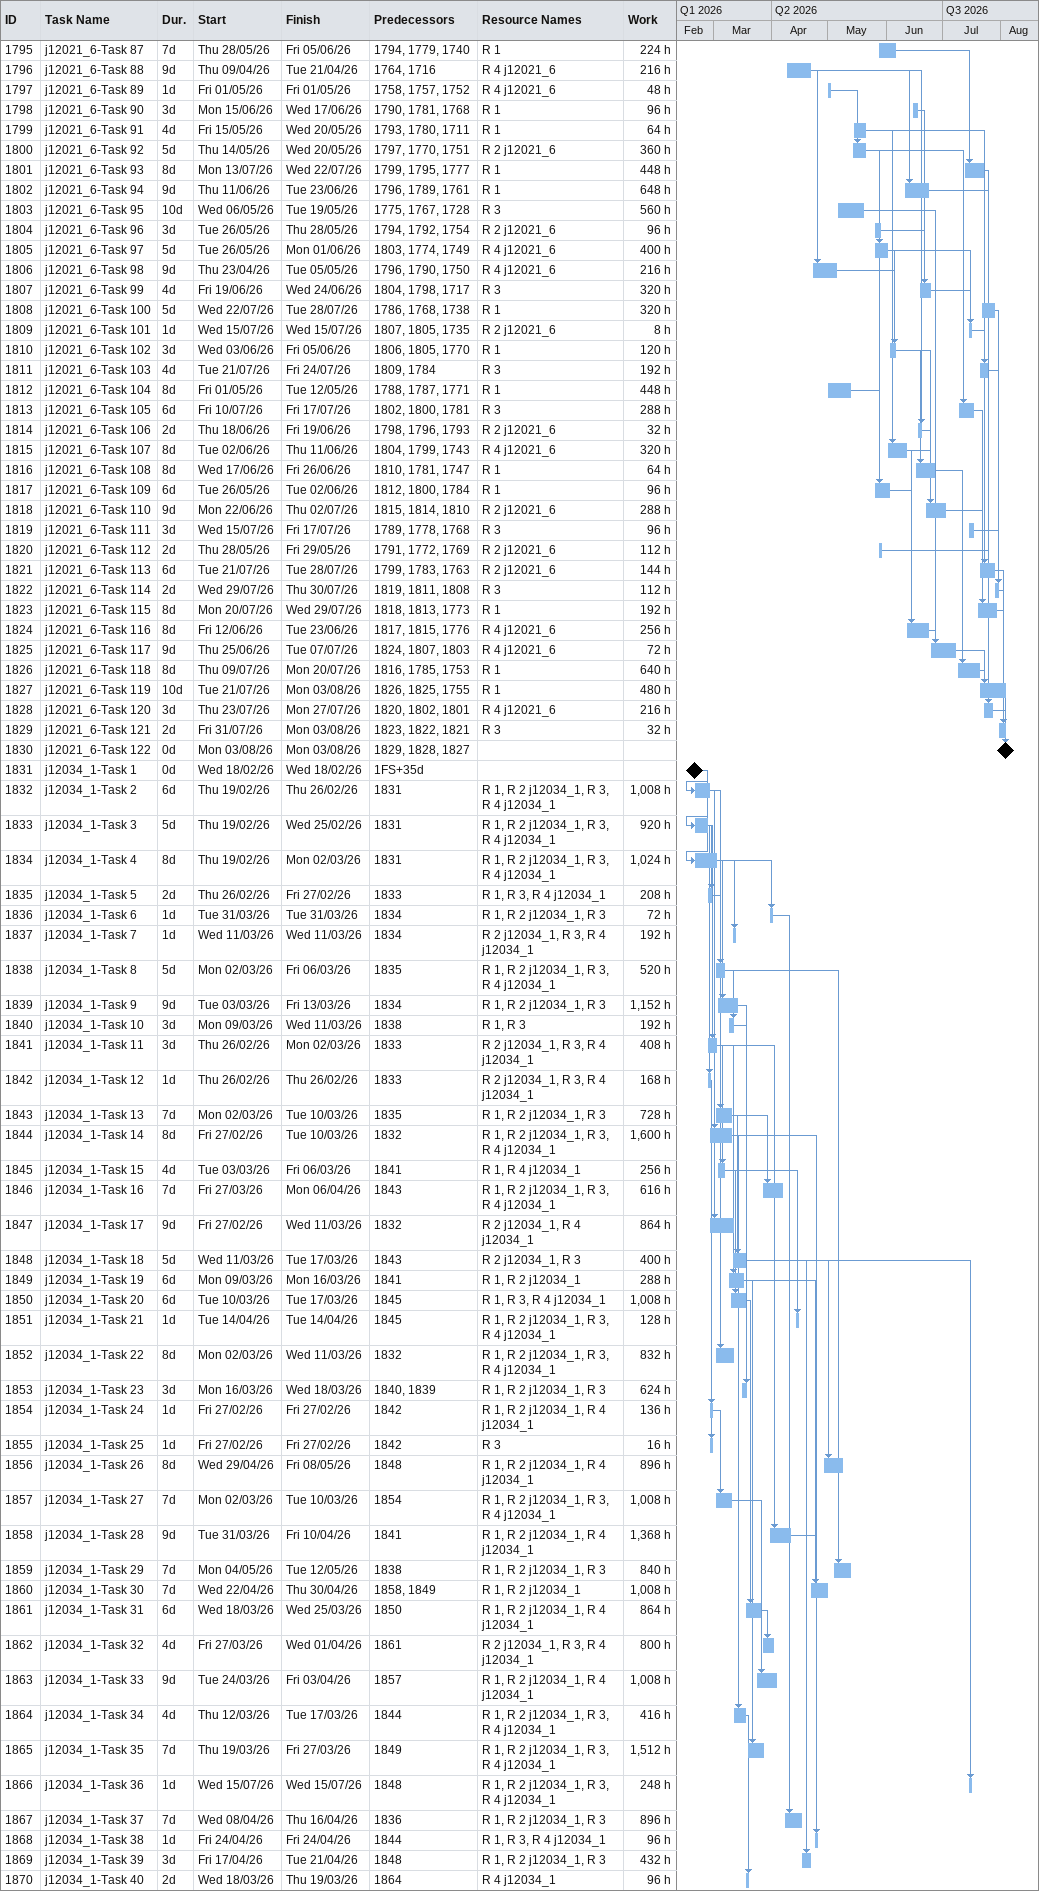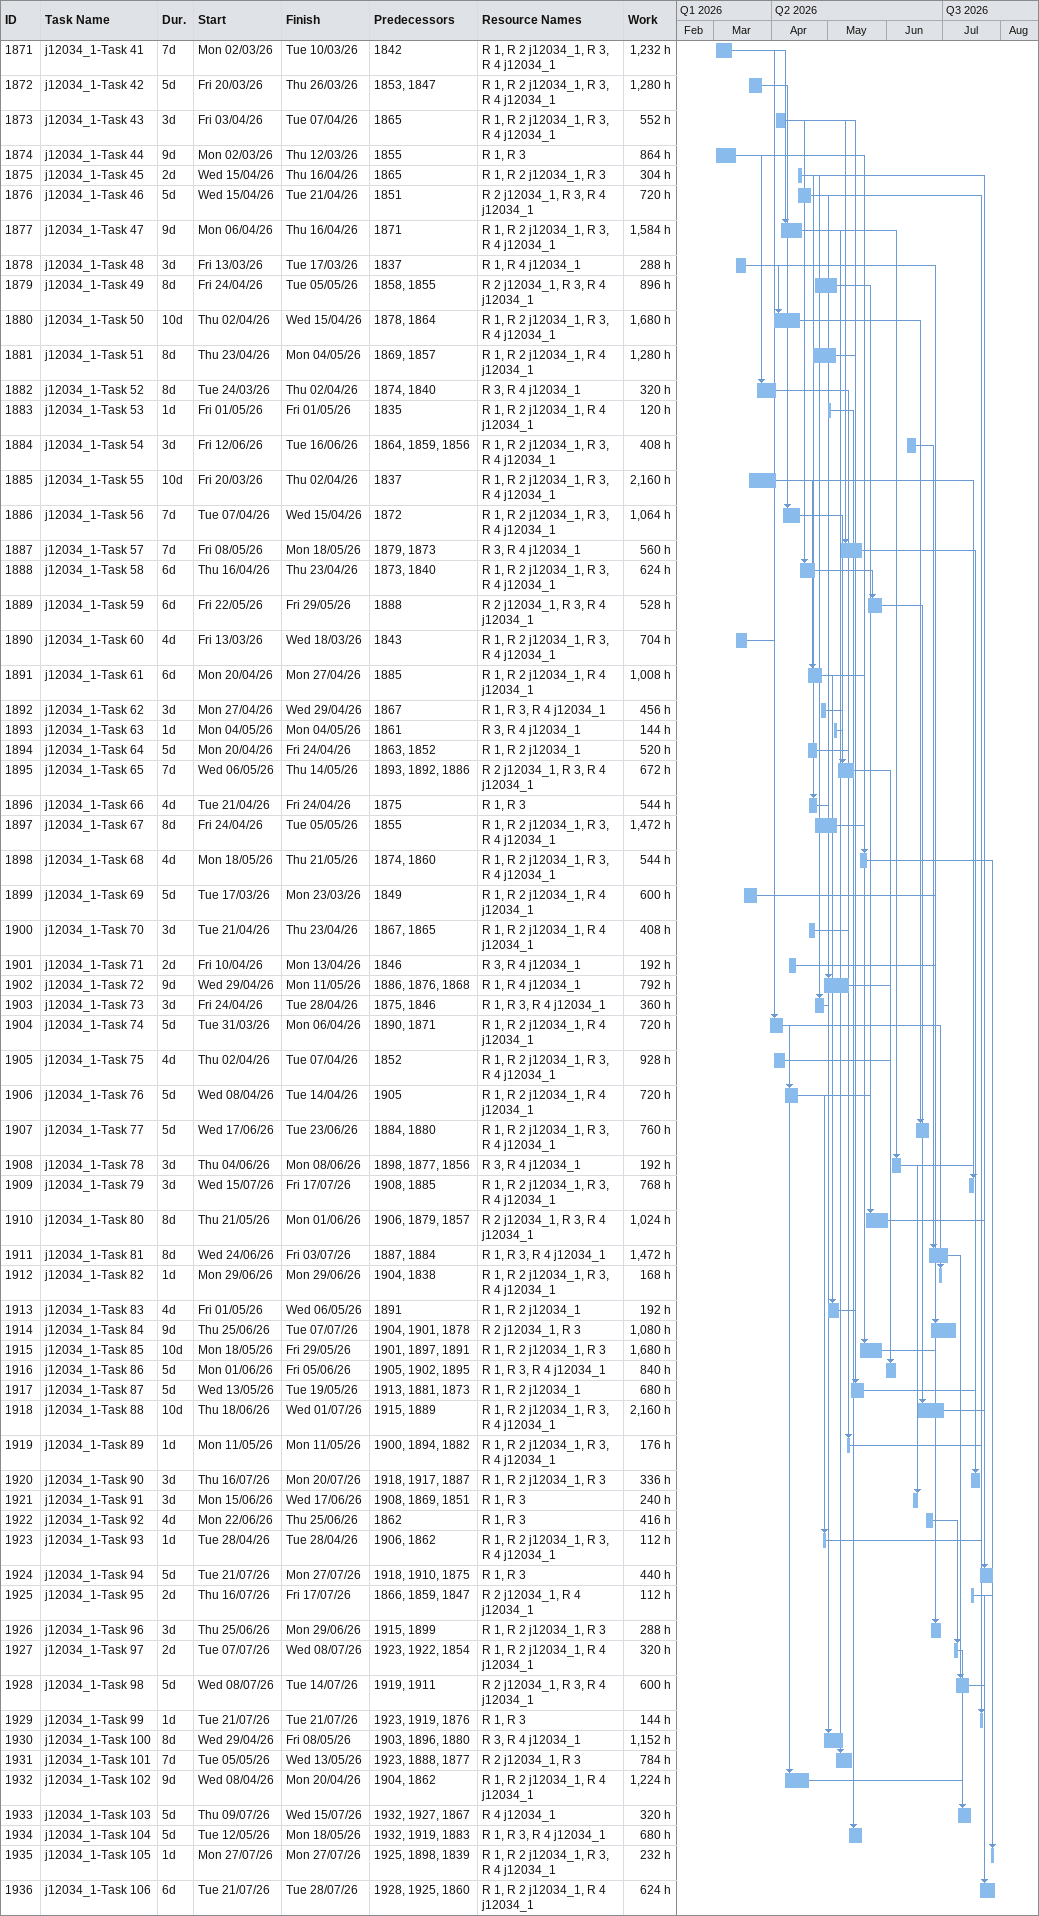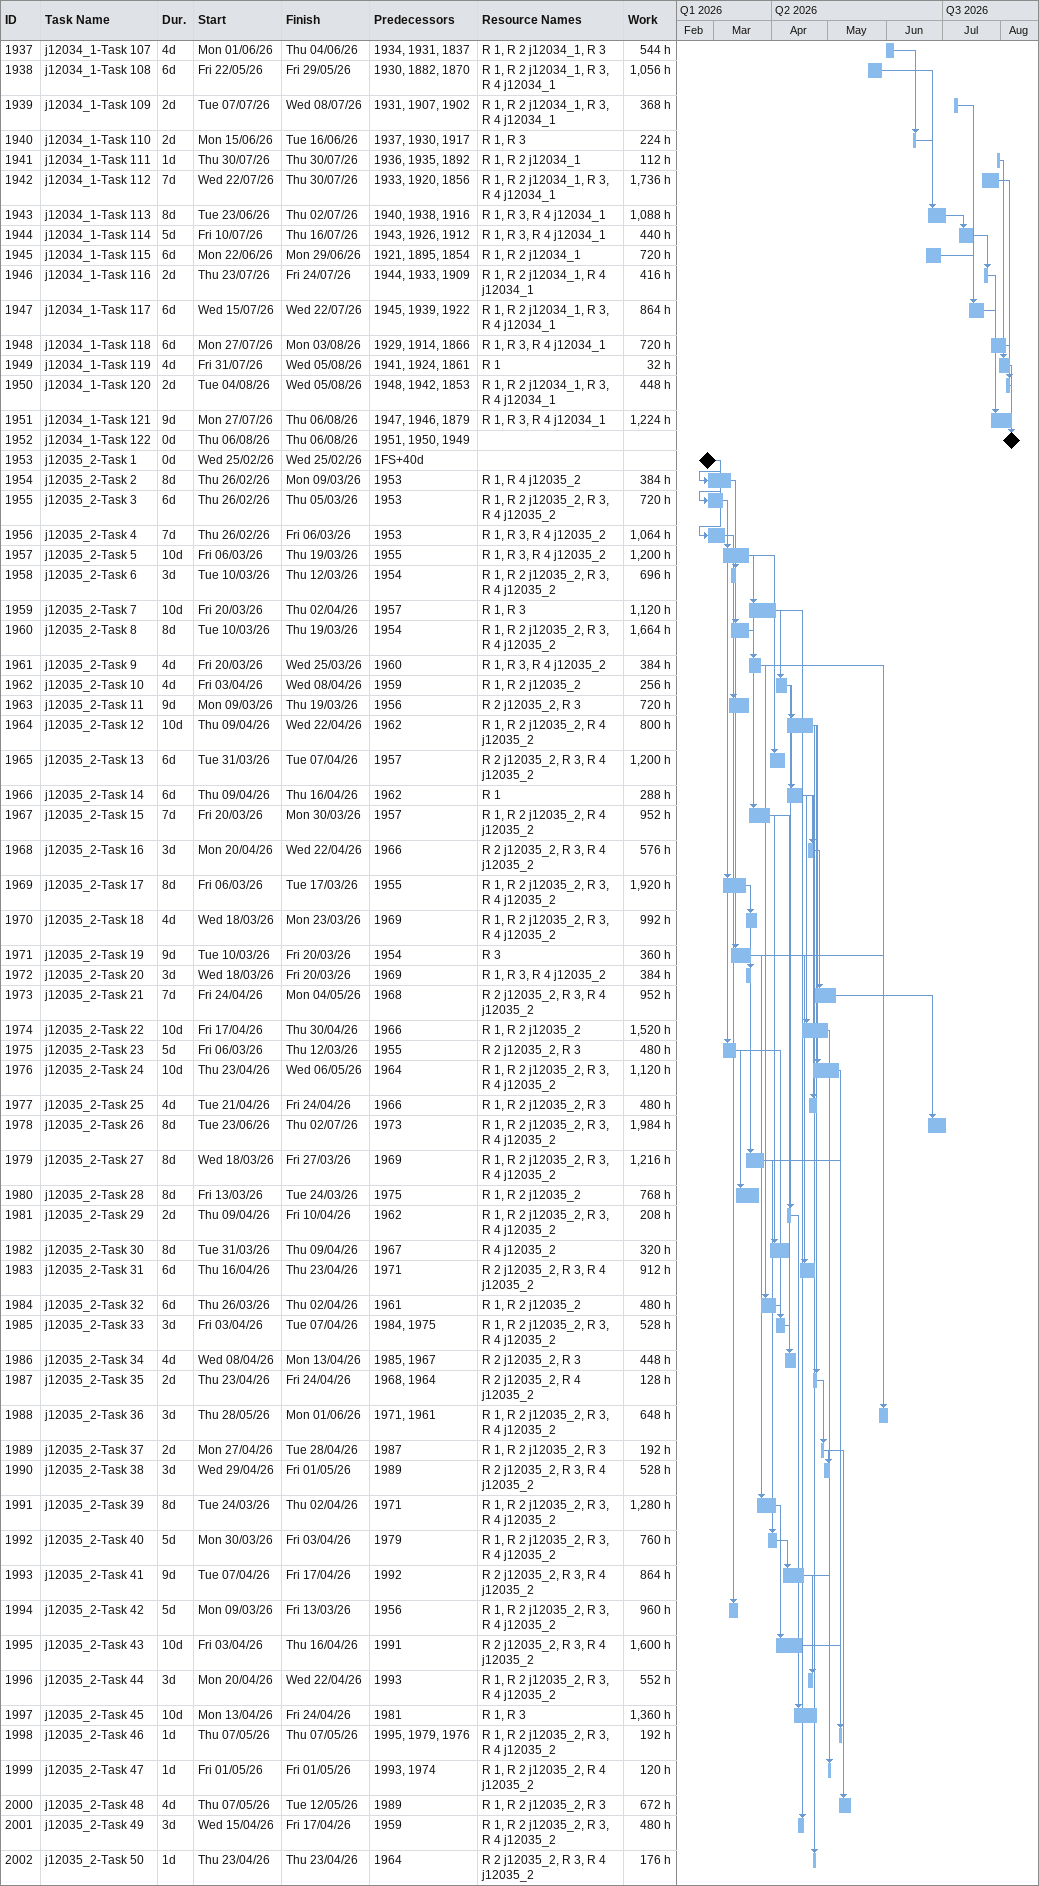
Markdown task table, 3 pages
| ID | Task | Duration | Start | Finish | Predecessors | Resources | Work (h) |
|---|---|---|---|---|---|---|---|
| 1795 | j12021_6-Task 87 | 7d | 2026-05-28 | 2026-06-05 | 1794, 1779, 1740 | R 1 | 224 |
| 1796 | j12021_6-Task 88 | 9d | 2026-04-09 | 2026-04-21 | 1764, 1716 | R 4 j12021_6 | 216 |
| 1797 | j12021_6-Task 89 | 1d | 2026-05-01 | 2026-05-01 | 1758, 1757, 1752 | R 4 j12021_6 | 48 |
| 1798 | j12021_6-Task 90 | 3d | 2026-06-15 | 2026-06-17 | 1790, 1781, 1768 | R 1 | 96 |
| 1799 | j12021_6-Task 91 | 4d | 2026-05-15 | 2026-05-20 | 1793, 1780, 1711 | R 1 | 64 |
| 1800 | j12021_6-Task 92 | 5d | 2026-05-14 | 2026-05-20 | 1797, 1770, 1751 | R 2 j12021_6 | 360 |
| 1801 | j12021_6-Task 93 | 8d | 2026-07-13 | 2026-07-22 | 1799, 1795, 1777 | R 1 | 448 |
| 1802 | j12021_6-Task 94 | 9d | 2026-06-11 | 2026-06-23 | 1796, 1789, 1761 | R 1 | 648 |
| 1803 | j12021_6-Task 95 | 10d | 2026-05-06 | 2026-05-19 | 1775, 1767, 1728 | R 3 | 560 |
| 1804 | j12021_6-Task 96 | 3d | 2026-05-26 | 2026-05-28 | 1794, 1792, 1754 | R 2 j12021_6 | 96 |
| 1805 | j12021_6-Task 97 | 5d | 2026-05-26 | 2026-06-01 | 1803, 1774, 1749 | R 4 j12021_6 | 400 |
| 1806 | j12021_6-Task 98 | 9d | 2026-04-23 | 2026-05-05 | 1796, 1790, 1750 | R 4 j12021_6 | 216 |
| 1807 | j12021_6-Task 99 | 4d | 2026-06-19 | 2026-06-24 | 1804, 1798, 1717 | R 3 | 320 |
| 1808 | j12021_6-Task 100 | 5d | 2026-07-22 | 2026-07-28 | 1786, 1768, 1738 | R 1 | 320 |
| 1809 | j12021_6-Task 101 | 1d | 2026-07-15 | 2026-07-15 | 1807, 1805, 1735 | R 2 j12021_6 | 8 |
| 1810 | j12021_6-Task 102 | 3d | 2026-06-03 | 2026-06-05 | 1806, 1805, 1770 | R 1 | 120 |
| 1811 | j12021_6-Task 103 | 4d | 2026-07-21 | 2026-07-24 | 1809, 1784 | R 3 | 192 |
| 1812 | j12021_6-Task 104 | 8d | 2026-05-01 | 2026-05-12 | 1788, 1787, 1771 | R 1 | 448 |
| 1813 | j12021_6-Task 105 | 6d | 2026-07-10 | 2026-07-17 | 1802, 1800, 1781 | R 3 | 288 |
| 1814 | j12021_6-Task 106 | 2d | 2026-06-18 | 2026-06-19 | 1798, 1796, 1793 | R 2 j12021_6 | 32 |
| 1815 | j12021_6-Task 107 | 8d | 2026-06-02 | 2026-06-11 | 1804, 1799, 1743 | R 4 j12021_6 | 320 |
| 1816 | j12021_6-Task 108 | 8d | 2026-06-17 | 2026-06-26 | 1810, 1781, 1747 | R 1 | 64 |
| 1817 | j12021_6-Task 109 | 6d | 2026-05-26 | 2026-06-02 | 1812, 1800, 1784 | R 1 | 96 |
| 1818 | j12021_6-Task 110 | 9d | 2026-06-22 | 2026-07-02 | 1815, 1814, 1810 | R 2 j12021_6 | 288 |
| 1819 | j12021_6-Task 111 | 3d | 2026-07-15 | 2026-07-17 | 1789, 1778, 1768 | R 3 | 96 |
| 1820 | j12021_6-Task 112 | 2d | 2026-05-28 | 2026-05-29 | 1791, 1772, 1769 | R 2 j12021_6 | 112 |
| 1821 | j12021_6-Task 113 | 6d | 2026-07-21 | 2026-07-28 | 1799, 1783, 1763 | R 2 j12021_6 | 144 |
| 1822 | j12021_6-Task 114 | 2d | 2026-07-29 | 2026-07-30 | 1819, 1811, 1808 | R 3 | 112 |
| 1823 | j12021_6-Task 115 | 8d | 2026-07-20 | 2026-07-29 | 1818, 1813, 1773 | R 1 | 192 |
| 1824 | j12021_6-Task 116 | 8d | 2026-06-12 | 2026-06-23 | 1817, 1815, 1776 | R 4 j12021_6 | 256 |
| 1825 | j12021_6-Task 117 | 9d | 2026-06-25 | 2026-07-07 | 1824, 1807, 1803 | R 4 j12021_6 | 72 |
| 1826 | j12021_6-Task 118 | 8d | 2026-07-09 | 2026-07-20 | 1816, 1785, 1753 | R 1 | 640 |
| 1827 | j12021_6-Task 119 | 10d | 2026-07-21 | 2026-08-03 | 1826, 1825, 1755 | R 1 | 480 |
| 1828 | j12021_6-Task 120 | 3d | 2026-07-23 | 2026-07-27 | 1820, 1802, 1801 | R 4 j12021_6 | 216 |
| 1829 | j12021_6-Task 121 | 2d | 2026-07-31 | 2026-08-03 | 1823, 1822, 1821 | R 3 | 32 |
| 1830 | j12021_6-Task 122 | 0d | 2026-08-03 | 2026-08-03 | 1829, 1828, 1827 |  |  |
| 1831 | j12034_1-Task 1 | 0d | 2026-02-18 | 2026-02-18 | 1FS+35d |  |  |
| 1832 | j12034_1-Task 2 | 6d | 2026-02-19 | 2026-02-26 | 1831 | R 1, R 2 j12034_1, R 3, R 4 j12034_1 | 1008 |
| 1833 | j12034_1-Task 3 | 5d | 2026-02-19 | 2026-02-25 | 1831 | R 1, R 2 j12034_1, R 3, R 4 j12034_1 | 920 |
| 1834 | j12034_1-Task 4 | 8d | 2026-02-19 | 2026-03-02 | 1831 | R 1, R 2 j12034_1, R 3, R 4 j12034_1 | 1024 |
| 1835 | j12034_1-Task 5 | 2d | 2026-02-26 | 2026-02-27 | 1833 | R 1, R 3, R 4 j12034_1 | 208 |
| 1836 | j12034_1-Task 6 | 1d | 2026-03-31 | 2026-03-31 | 1834 | R 1, R 2 j12034_1, R 3 | 72 |
| 1837 | j12034_1-Task 7 | 1d | 2026-03-11 | 2026-03-11 | 1834 | R 2 j12034_1, R 3, R 4 j12034_1 | 192 |
| 1838 | j12034_1-Task 8 | 5d | 2026-03-02 | 2026-03-06 | 1835 | R 1, R 2 j12034_1, R 3, R 4 j12034_1 | 520 |
| 1839 | j12034_1-Task 9 | 9d | 2026-03-03 | 2026-03-13 | 1834 | R 1, R 2 j12034_1, R 3 | 1152 |
| 1840 | j12034_1-Task 10 | 3d | 2026-03-09 | 2026-03-11 | 1838 | R 1, R 3 | 192 |
| 1841 | j12034_1-Task 11 | 3d | 2026-02-26 | 2026-03-02 | 1833 | R 2 j12034_1, R 3, R 4 j12034_1 | 408 |
| 1842 | j12034_1-Task 12 | 1d | 2026-02-26 | 2026-02-26 | 1833 | R 2 j12034_1, R 3, R 4 j12034_1 | 168 |
| 1843 | j12034_1-Task 13 | 7d | 2026-03-02 | 2026-03-10 | 1835 | R 1, R 2 j12034_1, R 3 | 728 |
| 1844 | j12034_1-Task 14 | 8d | 2026-02-27 | 2026-03-10 | 1832 | R 1, R 2 j12034_1, R 3, R 4 j12034_1 | 1600 |
| 1845 | j12034_1-Task 15 | 4d | 2026-03-03 | 2026-03-06 | 1841 | R 1, R 4 j12034_1 | 256 |
| 1846 | j12034_1-Task 16 | 7d | 2026-03-27 | 2026-04-06 | 1843 | R 1, R 2 j12034_1, R 3, R 4 j12034_1 | 616 |
| 1847 | j12034_1-Task 17 | 9d | 2026-02-27 | 2026-03-11 | 1832 | R 2 j12034_1, R 4 j12034_1 | 864 |
| 1848 | j12034_1-Task 18 | 5d | 2026-03-11 | 2026-03-17 | 1843 | R 2 j12034_1, R 3 | 400 |
| 1849 | j12034_1-Task 19 | 6d | 2026-03-09 | 2026-03-16 | 1841 | R 1, R 2 j12034_1 | 288 |
| 1850 | j12034_1-Task 20 | 6d | 2026-03-10 | 2026-03-17 | 1845 | R 1, R 3, R 4 j12034_1 | 1008 |
| 1851 | j12034_1-Task 21 | 1d | 2026-04-14 | 2026-04-14 | 1845 | R 1, R 2 j12034_1, R 3, R 4 j12034_1 | 128 |
| 1852 | j12034_1-Task 22 | 8d | 2026-03-02 | 2026-03-11 | 1832 | R 1, R 2 j12034_1, R 3, R 4 j12034_1 | 832 |
| 1853 | j12034_1-Task 23 | 3d | 2026-03-16 | 2026-03-18 | 1840, 1839 | R 1, R 2 j12034_1, R 3 | 624 |
| 1854 | j12034_1-Task 24 | 1d | 2026-02-27 | 2026-02-27 | 1842 | R 1, R 2 j12034_1, R 4 j12034_1 | 136 |
| 1855 | j12034_1-Task 25 | 1d | 2026-02-27 | 2026-02-27 | 1842 | R 3 | 16 |
| 1856 | j12034_1-Task 26 | 8d | 2026-04-29 | 2026-05-08 | 1848 | R 1, R 2 j12034_1, R 4 j12034_1 | 896 |
| 1857 | j12034_1-Task 27 | 7d | 2026-03-02 | 2026-03-10 | 1854 | R 1, R 2 j12034_1, R 3, R 4 j12034_1 | 1008 |
| 1858 | j12034_1-Task 28 | 9d | 2026-03-31 | 2026-04-10 | 1841 | R 1, R 2 j12034_1, R 4 j12034_1 | 1368 |
| 1859 | j12034_1-Task 29 | 7d | 2026-05-04 | 2026-05-12 | 1838 | R 1, R 2 j12034_1, R 3 | 840 |
| 1860 | j12034_1-Task 30 | 7d | 2026-04-22 | 2026-04-30 | 1858, 1849 | R 1, R 2 j12034_1 | 1008 |
| 1861 | j12034_1-Task 31 | 6d | 2026-03-18 | 2026-03-25 | 1850 | R 1, R 2 j12034_1, R 4 j12034_1 | 864 |
| 1862 | j12034_1-Task 32 | 4d | 2026-03-27 | 2026-04-01 | 1861 | R 2 j12034_1, R 3, R 4 j12034_1 | 800 |
| 1863 | j12034_1-Task 33 | 9d | 2026-03-24 | 2026-04-03 | 1857 | R 1, R 2 j12034_1, R 4 j12034_1 | 1008 |
| 1864 | j12034_1-Task 34 | 4d | 2026-03-12 | 2026-03-17 | 1844 | R 1, R 2 j12034_1, R 3, R 4 j12034_1 | 416 |
| 1865 | j12034_1-Task 35 | 7d | 2026-03-19 | 2026-03-27 | 1849 | R 1, R 2 j12034_1, R 3, R 4 j12034_1 | 1512 |
| 1866 | j12034_1-Task 36 | 1d | 2026-07-15 | 2026-07-15 | 1848 | R 1, R 2 j12034_1, R 3, R 4 j12034_1 | 248 |
| 1867 | j12034_1-Task 37 | 7d | 2026-04-08 | 2026-04-16 | 1836 | R 1, R 2 j12034_1, R 3 | 896 |
| 1868 | j12034_1-Task 38 | 1d | 2026-04-24 | 2026-04-24 | 1844 | R 1, R 3, R 4 j12034_1 | 96 |
| 1869 | j12034_1-Task 39 | 3d | 2026-04-17 | 2026-04-21 | 1848 | R 1, R 2 j12034_1, R 3 | 432 |
| 1870 | j12034_1-Task 40 | 2d | 2026-03-18 | 2026-03-19 | 1864 | R 4 j12034_1 | 96 |
| 1871 | j12034_1-Task 41 | 7d | 2026-03-02 | 2026-03-10 | 1842 | R 1, R 2 j12034_1, R 3, R 4 j12034_1 | 1232 |
| 1872 | j12034_1-Task 42 | 5d | 2026-03-20 | 2026-03-26 | 1853, 1847 | R 1, R 2 j12034_1, R 3, R 4 j12034_1 | 1280 |
| 1873 | j12034_1-Task 43 | 3d | 2026-04-03 | 2026-04-07 | 1865 | R 1, R 2 j12034_1, R 3, R 4 j12034_1 | 552 |
| 1874 | j12034_1-Task 44 | 9d | 2026-03-02 | 2026-03-12 | 1855 | R 1, R 3 | 864 |
| 1875 | j12034_1-Task 45 | 2d | 2026-04-15 | 2026-04-16 | 1865 | R 1, R 2 j12034_1, R 3 | 304 |
| 1876 | j12034_1-Task 46 | 5d | 2026-04-15 | 2026-04-21 | 1851 | R 2 j12034_1, R 3, R 4 j12034_1 | 720 |
| 1877 | j12034_1-Task 47 | 9d | 2026-04-06 | 2026-04-16 | 1871 | R 1, R 2 j12034_1, R 3, R 4 j12034_1 | 1584 |
| 1878 | j12034_1-Task 48 | 3d | 2026-03-13 | 2026-03-17 | 1837 | R 1, R 4 j12034_1 | 288 |
| 1879 | j12034_1-Task 49 | 8d | 2026-04-24 | 2026-05-05 | 1858, 1855 | R 2 j12034_1, R 3, R 4 j12034_1 | 896 |
| 1880 | j12034_1-Task 50 | 10d | 2026-04-02 | 2026-04-15 | 1878, 1864 | R 1, R 2 j12034_1, R 3, R 4 j12034_1 | 1680 |
| 1881 | j12034_1-Task 51 | 8d | 2026-04-23 | 2026-05-04 | 1869, 1857 | R 1, R 2 j12034_1, R 4 j12034_1 | 1280 |
| 1882 | j12034_1-Task 52 | 8d | 2026-03-24 | 2026-04-02 | 1874, 1840 | R 3, R 4 j12034_1 | 320 |
| 1883 | j12034_1-Task 53 | 1d | 2026-05-01 | 2026-05-01 | 1835 | R 1, R 2 j12034_1, R 4 j12034_1 | 120 |
| 1884 | j12034_1-Task 54 | 3d | 2026-06-12 | 2026-06-16 | 1864, 1859, 1856 | R 1, R 2 j12034_1, R 3, R 4 j12034_1 | 408 |
| 1885 | j12034_1-Task 55 | 10d | 2026-03-20 | 2026-04-02 | 1837 | R 1, R 2 j12034_1, R 3, R 4 j12034_1 | 2160 |
| 1886 | j12034_1-Task 56 | 7d | 2026-04-07 | 2026-04-15 | 1872 | R 1, R 2 j12034_1, R 3, R 4 j12034_1 | 1064 |
| 1887 | j12034_1-Task 57 | 7d | 2026-05-08 | 2026-05-18 | 1879, 1873 | R 3, R 4 j12034_1 | 560 |
| 1888 | j12034_1-Task 58 | 6d | 2026-04-16 | 2026-04-23 | 1873, 1840 | R 1, R 2 j12034_1, R 3, R 4 j12034_1 | 624 |
| 1889 | j12034_1-Task 59 | 6d | 2026-05-22 | 2026-05-29 | 1888 | R 2 j12034_1, R 3, R 4 j12034_1 | 528 |
| 1890 | j12034_1-Task 60 | 4d | 2026-03-13 | 2026-03-18 | 1843 | R 1, R 2 j12034_1, R 3, R 4 j12034_1 | 704 |
| 1891 | j12034_1-Task 61 | 6d | 2026-04-20 | 2026-04-27 | 1885 | R 1, R 2 j12034_1, R 4 j12034_1 | 1008 |
| 1892 | j12034_1-Task 62 | 3d | 2026-04-27 | 2026-04-29 | 1867 | R 1, R 3, R 4 j12034_1 | 456 |
| 1893 | j12034_1-Task 63 | 1d | 2026-05-04 | 2026-05-04 | 1861 | R 3, R 4 j12034_1 | 144 |
| 1894 | j12034_1-Task 64 | 5d | 2026-04-20 | 2026-04-24 | 1863, 1852 | R 1, R 2 j12034_1 | 520 |
| 1895 | j12034_1-Task 65 | 7d | 2026-05-06 | 2026-05-14 | 1893, 1892, 1886 | R 2 j12034_1, R 3, R 4 j12034_1 | 672 |
| 1896 | j12034_1-Task 66 | 4d | 2026-04-21 | 2026-04-24 | 1875 | R 1, R 3 | 544 |
| 1897 | j12034_1-Task 67 | 8d | 2026-04-24 | 2026-05-05 | 1855 | R 1, R 2 j12034_1, R 3, R 4 j12034_1 | 1472 |
| 1898 | j12034_1-Task 68 | 4d | 2026-05-18 | 2026-05-21 | 1874, 1860 | R 1, R 2 j12034_1, R 3, R 4 j12034_1 | 544 |
| 1899 | j12034_1-Task 69 | 5d | 2026-03-17 | 2026-03-23 | 1849 | R 1, R 2 j12034_1, R 4 j12034_1 | 600 |
| 1900 | j12034_1-Task 70 | 3d | 2026-04-21 | 2026-04-23 | 1867, 1865 | R 1, R 2 j12034_1, R 4 j12034_1 | 408 |
| 1901 | j12034_1-Task 71 | 2d | 2026-04-10 | 2026-04-13 | 1846 | R 3, R 4 j12034_1 | 192 |
| 1902 | j12034_1-Task 72 | 9d | 2026-04-29 | 2026-05-11 | 1886, 1876, 1868 | R 1, R 4 j12034_1 | 792 |
| 1903 | j12034_1-Task 73 | 3d | 2026-04-24 | 2026-04-28 | 1875, 1846 | R 1, R 3, R 4 j12034_1 | 360 |
| 1904 | j12034_1-Task 74 | 5d | 2026-03-31 | 2026-04-06 | 1890, 1871 | R 1, R 2 j12034_1, R 4 j12034_1 | 720 |
| 1905 | j12034_1-Task 75 | 4d | 2026-04-02 | 2026-04-07 | 1852 | R 1, R 2 j12034_1, R 3, R 4 j12034_1 | 928 |
| 1906 | j12034_1-Task 76 | 5d | 2026-04-08 | 2026-04-14 | 1905 | R 1, R 2 j12034_1, R 4 j12034_1 | 720 |
| 1907 | j12034_1-Task 77 | 5d | 2026-06-17 | 2026-06-23 | 1884, 1880 | R 1, R 2 j12034_1, R 3, R 4 j12034_1 | 760 |
| 1908 | j12034_1-Task 78 | 3d | 2026-06-04 | 2026-06-08 | 1898, 1877, 1856 | R 3, R 4 j12034_1 | 192 |
| 1909 | j12034_1-Task 79 | 3d | 2026-07-15 | 2026-07-17 | 1908, 1885 | R 1, R 2 j12034_1, R 3, R 4 j12034_1 | 768 |
| 1910 | j12034_1-Task 80 | 8d | 2026-05-21 | 2026-06-01 | 1906, 1879, 1857 | R 2 j12034_1, R 3, R 4 j12034_1 | 1024 |
| 1911 | j12034_1-Task 81 | 8d | 2026-06-24 | 2026-07-03 | 1887, 1884 | R 1, R 3, R 4 j12034_1 | 1472 |
| 1912 | j12034_1-Task 82 | 1d | 2026-06-29 | 2026-06-29 | 1904, 1838 | R 1, R 2 j12034_1, R 3, R 4 j12034_1 | 168 |
| 1913 | j12034_1-Task 83 | 4d | 2026-05-01 | 2026-05-06 | 1891 | R 1, R 2 j12034_1 | 192 |
| 1914 | j12034_1-Task 84 | 9d | 2026-06-25 | 2026-07-07 | 1904, 1901, 1878 | R 2 j12034_1, R 3 | 1080 |
| 1915 | j12034_1-Task 85 | 10d | 2026-05-18 | 2026-05-29 | 1901, 1897, 1891 | R 1, R 2 j12034_1, R 3 | 1680 |
| 1916 | j12034_1-Task 86 | 5d | 2026-06-01 | 2026-06-05 | 1905, 1902, 1895 | R 1, R 3, R 4 j12034_1 | 840 |
| 1917 | j12034_1-Task 87 | 5d | 2026-05-13 | 2026-05-19 | 1913, 1881, 1873 | R 1, R 2 j12034_1 | 680 |
| 1918 | j12034_1-Task 88 | 10d | 2026-06-18 | 2026-07-01 | 1915, 1889 | R 1, R 2 j12034_1, R 3, R 4 j12034_1 | 2160 |
| 1919 | j12034_1-Task 89 | 1d | 2026-05-11 | 2026-05-11 | 1900, 1894, 1882 | R 1, R 2 j12034_1, R 3, R 4 j12034_1 | 176 |
| 1920 | j12034_1-Task 90 | 3d | 2026-07-16 | 2026-07-20 | 1918, 1917, 1887 | R 1, R 2 j12034_1, R 3 | 336 |
| 1921 | j12034_1-Task 91 | 3d | 2026-06-15 | 2026-06-17 | 1908, 1869, 1851 | R 1, R 3 | 240 |
| 1922 | j12034_1-Task 92 | 4d | 2026-06-22 | 2026-06-25 | 1862 | R 1, R 3 | 416 |
| 1923 | j12034_1-Task 93 | 1d | 2026-04-28 | 2026-04-28 | 1906, 1862 | R 1, R 2 j12034_1, R 3, R 4 j12034_1 | 112 |
| 1924 | j12034_1-Task 94 | 5d | 2026-07-21 | 2026-07-27 | 1918, 1910, 1875 | R 1, R 3 | 440 |
| 1925 | j12034_1-Task 95 | 2d | 2026-07-16 | 2026-07-17 | 1866, 1859, 1847 | R 2 j12034_1, R 4 j12034_1 | 112 |
| 1926 | j12034_1-Task 96 | 3d | 2026-06-25 | 2026-06-29 | 1915, 1899 | R 1, R 2 j12034_1, R 3 | 288 |
| 1927 | j12034_1-Task 97 | 2d | 2026-07-07 | 2026-07-08 | 1923, 1922, 1854 | R 1, R 2 j12034_1, R 4 j12034_1 | 320 |
| 1928 | j12034_1-Task 98 | 5d | 2026-07-08 | 2026-07-14 | 1919, 1911 | R 2 j12034_1, R 3, R 4 j12034_1 | 600 |
| 1929 | j12034_1-Task 99 | 1d | 2026-07-21 | 2026-07-21 | 1923, 1919, 1876 | R 1, R 3 | 144 |
| 1930 | j12034_1-Task 100 | 8d | 2026-04-29 | 2026-05-08 | 1903, 1896, 1880 | R 3, R 4 j12034_1 | 1152 |
| 1931 | j12034_1-Task 101 | 7d | 2026-05-05 | 2026-05-13 | 1923, 1888, 1877 | R 2 j12034_1, R 3 | 784 |
| 1932 | j12034_1-Task 102 | 9d | 2026-04-08 | 2026-04-20 | 1904, 1862 | R 1, R 2 j12034_1, R 4 j12034_1 | 1224 |
| 1933 | j12034_1-Task 103 | 5d | 2026-07-09 | 2026-07-15 | 1932, 1927, 1867 | R 4 j12034_1 | 320 |
| 1934 | j12034_1-Task 104 | 5d | 2026-05-12 | 2026-05-18 | 1932, 1919, 1883 | R 1, R 3, R 4 j12034_1 | 680 |
| 1935 | j12034_1-Task 105 | 1d | 2026-07-27 | 2026-07-27 | 1925, 1898, 1839 | R 1, R 2 j12034_1, R 3, R 4 j12034_1 | 232 |
| 1936 | j12034_1-Task 106 | 6d | 2026-07-21 | 2026-07-28 | 1928, 1925, 1860 | R 1, R 2 j12034_1, R 4 j12034_1 | 624 |
| 1937 | j12034_1-Task 107 | 4d | 2026-06-01 | 2026-06-04 | 1934, 1931, 1837 | R 1, R 2 j12034_1, R 3 | 544 |
| 1938 | j12034_1-Task 108 | 6d | 2026-05-22 | 2026-05-29 | 1930, 1882, 1870 | R 1, R 2 j12034_1, R 3, R 4 j12034_1 | 1056 |
| 1939 | j12034_1-Task 109 | 2d | 2026-07-07 | 2026-07-08 | 1931, 1907, 1902 | R 1, R 2 j12034_1, R 3, R 4 j12034_1 | 368 |
| 1940 | j12034_1-Task 110 | 2d | 2026-06-15 | 2026-06-16 | 1937, 1930, 1917 | R 1, R 3 | 224 |
| 1941 | j12034_1-Task 111 | 1d | 2026-07-30 | 2026-07-30 | 1936, 1935, 1892 | R 1, R 2 j12034_1 | 112 |
| 1942 | j12034_1-Task 112 | 7d | 2026-07-22 | 2026-07-30 | 1933, 1920, 1856 | R 1, R 2 j12034_1, R 3, R 4 j12034_1 | 1736 |
| 1943 | j12034_1-Task 113 | 8d | 2026-06-23 | 2026-07-02 | 1940, 1938, 1916 | R 1, R 3, R 4 j12034_1 | 1088 |
| 1944 | j12034_1-Task 114 | 5d | 2026-07-10 | 2026-07-16 | 1943, 1926, 1912 | R 1, R 3, R 4 j12034_1 | 440 |
| 1945 | j12034_1-Task 115 | 6d | 2026-06-22 | 2026-06-29 | 1921, 1895, 1854 | R 1, R 2 j12034_1 | 720 |
| 1946 | j12034_1-Task 116 | 2d | 2026-07-23 | 2026-07-24 | 1944, 1933, 1909 | R 1, R 2 j12034_1, R 4 j12034_1 | 416 |
| 1947 | j12034_1-Task 117 | 6d | 2026-07-15 | 2026-07-22 | 1945, 1939, 1922 | R 1, R 2 j12034_1, R 3, R 4 j12034_1 | 864 |
| 1948 | j12034_1-Task 118 | 6d | 2026-07-27 | 2026-08-03 | 1929, 1914, 1866 | R 1, R 3, R 4 j12034_1 | 720 |
| 1949 | j12034_1-Task 119 | 4d | 2026-07-31 | 2026-08-05 | 1941, 1924, 1861 | R 1 | 32 |
| 1950 | j12034_1-Task 120 | 2d | 2026-08-04 | 2026-08-05 | 1948, 1942, 1853 | R 1, R 2 j12034_1, R 3, R 4 j12034_1 | 448 |
| 1951 | j12034_1-Task 121 | 9d | 2026-07-27 | 2026-08-06 | 1947, 1946, 1879 | R 1, R 3, R 4 j12034_1 | 1224 |
| 1952 | j12034_1-Task 122 | 0d | 2026-08-06 | 2026-08-06 | 1951, 1950, 1949 |  |  |
| 1953 | j12035_2-Task 1 | 0d | 2026-02-25 | 2026-02-25 | 1FS+40d |  |  |
| 1954 | j12035_2-Task 2 | 8d | 2026-02-26 | 2026-03-09 | 1953 | R 1, R 4 j12035_2 | 384 |
| 1955 | j12035_2-Task 3 | 6d | 2026-02-26 | 2026-03-05 | 1953 | R 1, R 2 j12035_2, R 3, R 4 j12035_2 | 720 |
| 1956 | j12035_2-Task 4 | 7d | 2026-02-26 | 2026-03-06 | 1953 | R 1, R 3, R 4 j12035_2 | 1064 |
| 1957 | j12035_2-Task 5 | 10d | 2026-03-06 | 2026-03-19 | 1955 | R 1, R 3, R 4 j12035_2 | 1200 |
| 1958 | j12035_2-Task 6 | 3d | 2026-03-10 | 2026-03-12 | 1954 | R 1, R 2 j12035_2, R 3, R 4 j12035_2 | 696 |
| 1959 | j12035_2-Task 7 | 10d | 2026-03-20 | 2026-04-02 | 1957 | R 1, R 3 | 1120 |
| 1960 | j12035_2-Task 8 | 8d | 2026-03-10 | 2026-03-19 | 1954 | R 1, R 2 j12035_2, R 3, R 4 j12035_2 | 1664 |
| 1961 | j12035_2-Task 9 | 4d | 2026-03-20 | 2026-03-25 | 1960 | R 1, R 3, R 4 j12035_2 | 384 |
| 1962 | j12035_2-Task 10 | 4d | 2026-04-03 | 2026-04-08 | 1959 | R 1, R 2 j12035_2 | 256 |
| 1963 | j12035_2-Task 11 | 9d | 2026-03-09 | 2026-03-19 | 1956 | R 2 j12035_2, R 3 | 720 |
| 1964 | j12035_2-Task 12 | 10d | 2026-04-09 | 2026-04-22 | 1962 | R 1, R 2 j12035_2, R 4 j12035_2 | 800 |
| 1965 | j12035_2-Task 13 | 6d | 2026-03-31 | 2026-04-07 | 1957 | R 2 j12035_2, R 3, R 4 j12035_2 | 1200 |
| 1966 | j12035_2-Task 14 | 6d | 2026-04-09 | 2026-04-16 | 1962 | R 1 | 288 |
| 1967 | j12035_2-Task 15 | 7d | 2026-03-20 | 2026-03-30 | 1957 | R 1, R 2 j12035_2, R 4 j12035_2 | 952 |
| 1968 | j12035_2-Task 16 | 3d | 2026-04-20 | 2026-04-22 | 1966 | R 2 j12035_2, R 3, R 4 j12035_2 | 576 |
| 1969 | j12035_2-Task 17 | 8d | 2026-03-06 | 2026-03-17 | 1955 | R 1, R 2 j12035_2, R 3, R 4 j12035_2 | 1920 |
| 1970 | j12035_2-Task 18 | 4d | 2026-03-18 | 2026-03-23 | 1969 | R 1, R 2 j12035_2, R 3, R 4 j12035_2 | 992 |
| 1971 | j12035_2-Task 19 | 9d | 2026-03-10 | 2026-03-20 | 1954 | R 3 | 360 |
| 1972 | j12035_2-Task 20 | 3d | 2026-03-18 | 2026-03-20 | 1969 | R 1, R 3, R 4 j12035_2 | 384 |
| 1973 | j12035_2-Task 21 | 7d | 2026-04-24 | 2026-05-04 | 1968 | R 2 j12035_2, R 3, R 4 j12035_2 | 952 |
| 1974 | j12035_2-Task 22 | 10d | 2026-04-17 | 2026-04-30 | 1966 | R 1, R 2 j12035_2 | 1520 |
| 1975 | j12035_2-Task 23 | 5d | 2026-03-06 | 2026-03-12 | 1955 | R 2 j12035_2, R 3 | 480 |
| 1976 | j12035_2-Task 24 | 10d | 2026-04-23 | 2026-05-06 | 1964 | R 1, R 2 j12035_2, R 3, R 4 j12035_2 | 1120 |
| 1977 | j12035_2-Task 25 | 4d | 2026-04-21 | 2026-04-24 | 1966 | R 1, R 2 j12035_2, R 3 | 480 |
| 1978 | j12035_2-Task 26 | 8d | 2026-06-23 | 2026-07-02 | 1973 | R 1, R 2 j12035_2, R 3, R 4 j12035_2 | 1984 |
| 1979 | j12035_2-Task 27 | 8d | 2026-03-18 | 2026-03-27 | 1969 | R 1, R 2 j12035_2, R 3, R 4 j12035_2 | 1216 |
| 1980 | j12035_2-Task 28 | 8d | 2026-03-13 | 2026-03-24 | 1975 | R 1, R 2 j12035_2 | 768 |
| 1981 | j12035_2-Task 29 | 2d | 2026-04-09 | 2026-04-10 | 1962 | R 1, R 2 j12035_2, R 3, R 4 j12035_2 | 208 |
| 1982 | j12035_2-Task 30 | 8d | 2026-03-31 | 2026-04-09 | 1967 | R 4 j12035_2 | 320 |
| 1983 | j12035_2-Task 31 | 6d | 2026-04-16 | 2026-04-23 | 1971 | R 2 j12035_2, R 3, R 4 j12035_2 | 912 |
| 1984 | j12035_2-Task 32 | 6d | 2026-03-26 | 2026-04-02 | 1961 | R 1, R 2 j12035_2 | 480 |
| 1985 | j12035_2-Task 33 | 3d | 2026-04-03 | 2026-04-07 | 1984, 1975 | R 1, R 2 j12035_2, R 3, R 4 j12035_2 | 528 |
| 1986 | j12035_2-Task 34 | 4d | 2026-04-08 | 2026-04-13 | 1985, 1967 | R 2 j12035_2, R 3 | 448 |
| 1987 | j12035_2-Task 35 | 2d | 2026-04-23 | 2026-04-24 | 1968, 1964 | R 2 j12035_2, R 4 j12035_2 | 128 |
| 1988 | j12035_2-Task 36 | 3d | 2026-05-28 | 2026-06-01 | 1971, 1961 | R 1, R 2 j12035_2, R 3, R 4 j12035_2 | 648 |
| 1989 | j12035_2-Task 37 | 2d | 2026-04-27 | 2026-04-28 | 1987 | R 1, R 2 j12035_2, R 3 | 192 |
| 1990 | j12035_2-Task 38 | 3d | 2026-04-29 | 2026-05-01 | 1989 | R 2 j12035_2, R 3, R 4 j12035_2 | 528 |
| 1991 | j12035_2-Task 39 | 8d | 2026-03-24 | 2026-04-02 | 1971 | R 1, R 2 j12035_2, R 3, R 4 j12035_2 | 1280 |
| 1992 | j12035_2-Task 40 | 5d | 2026-03-30 | 2026-04-03 | 1979 | R 1, R 2 j12035_2, R 3, R 4 j12035_2 | 760 |
| 1993 | j12035_2-Task 41 | 9d | 2026-04-07 | 2026-04-17 | 1992 | R 2 j12035_2, R 3, R 4 j12035_2 | 864 |
| 1994 | j12035_2-Task 42 | 5d | 2026-03-09 | 2026-03-13 | 1956 | R 1, R 2 j12035_2, R 3, R 4 j12035_2 | 960 |
| 1995 | j12035_2-Task 43 | 10d | 2026-04-03 | 2026-04-16 | 1991 | R 2 j12035_2, R 3, R 4 j12035_2 | 1600 |
| 1996 | j12035_2-Task 44 | 3d | 2026-04-20 | 2026-04-22 | 1993 | R 1, R 2 j12035_2, R 3, R 4 j12035_2 | 552 |
| 1997 | j12035_2-Task 45 | 10d | 2026-04-13 | 2026-04-24 | 1981 | R 1, R 3 | 1360 |
| 1998 | j12035_2-Task 46 | 1d | 2026-05-07 | 2026-05-07 | 1995, 1979, 1976 | R 1, R 2 j12035_2, R 3, R 4 j12035_2 | 192 |
| 1999 | j12035_2-Task 47 | 1d | 2026-05-01 | 2026-05-01 | 1993, 1974 | R 1, R 2 j12035_2, R 4 j12035_2 | 120 |
| 2000 | j12035_2-Task 48 | 4d | 2026-05-07 | 2026-05-12 | 1989 | R 1, R 2 j12035_2, R 3 | 672 |
| 2001 | j12035_2-Task 49 | 3d | 2026-04-15 | 2026-04-17 | 1959 | R 1, R 2 j12035_2, R 3, R 4 j12035_2 | 480 |
| 2002 | j12035_2-Task 50 | 1d | 2026-04-23 | 2026-04-23 | 1964 | R 2 j12035_2, R 3, R 4 j12035_2 | 176 |
